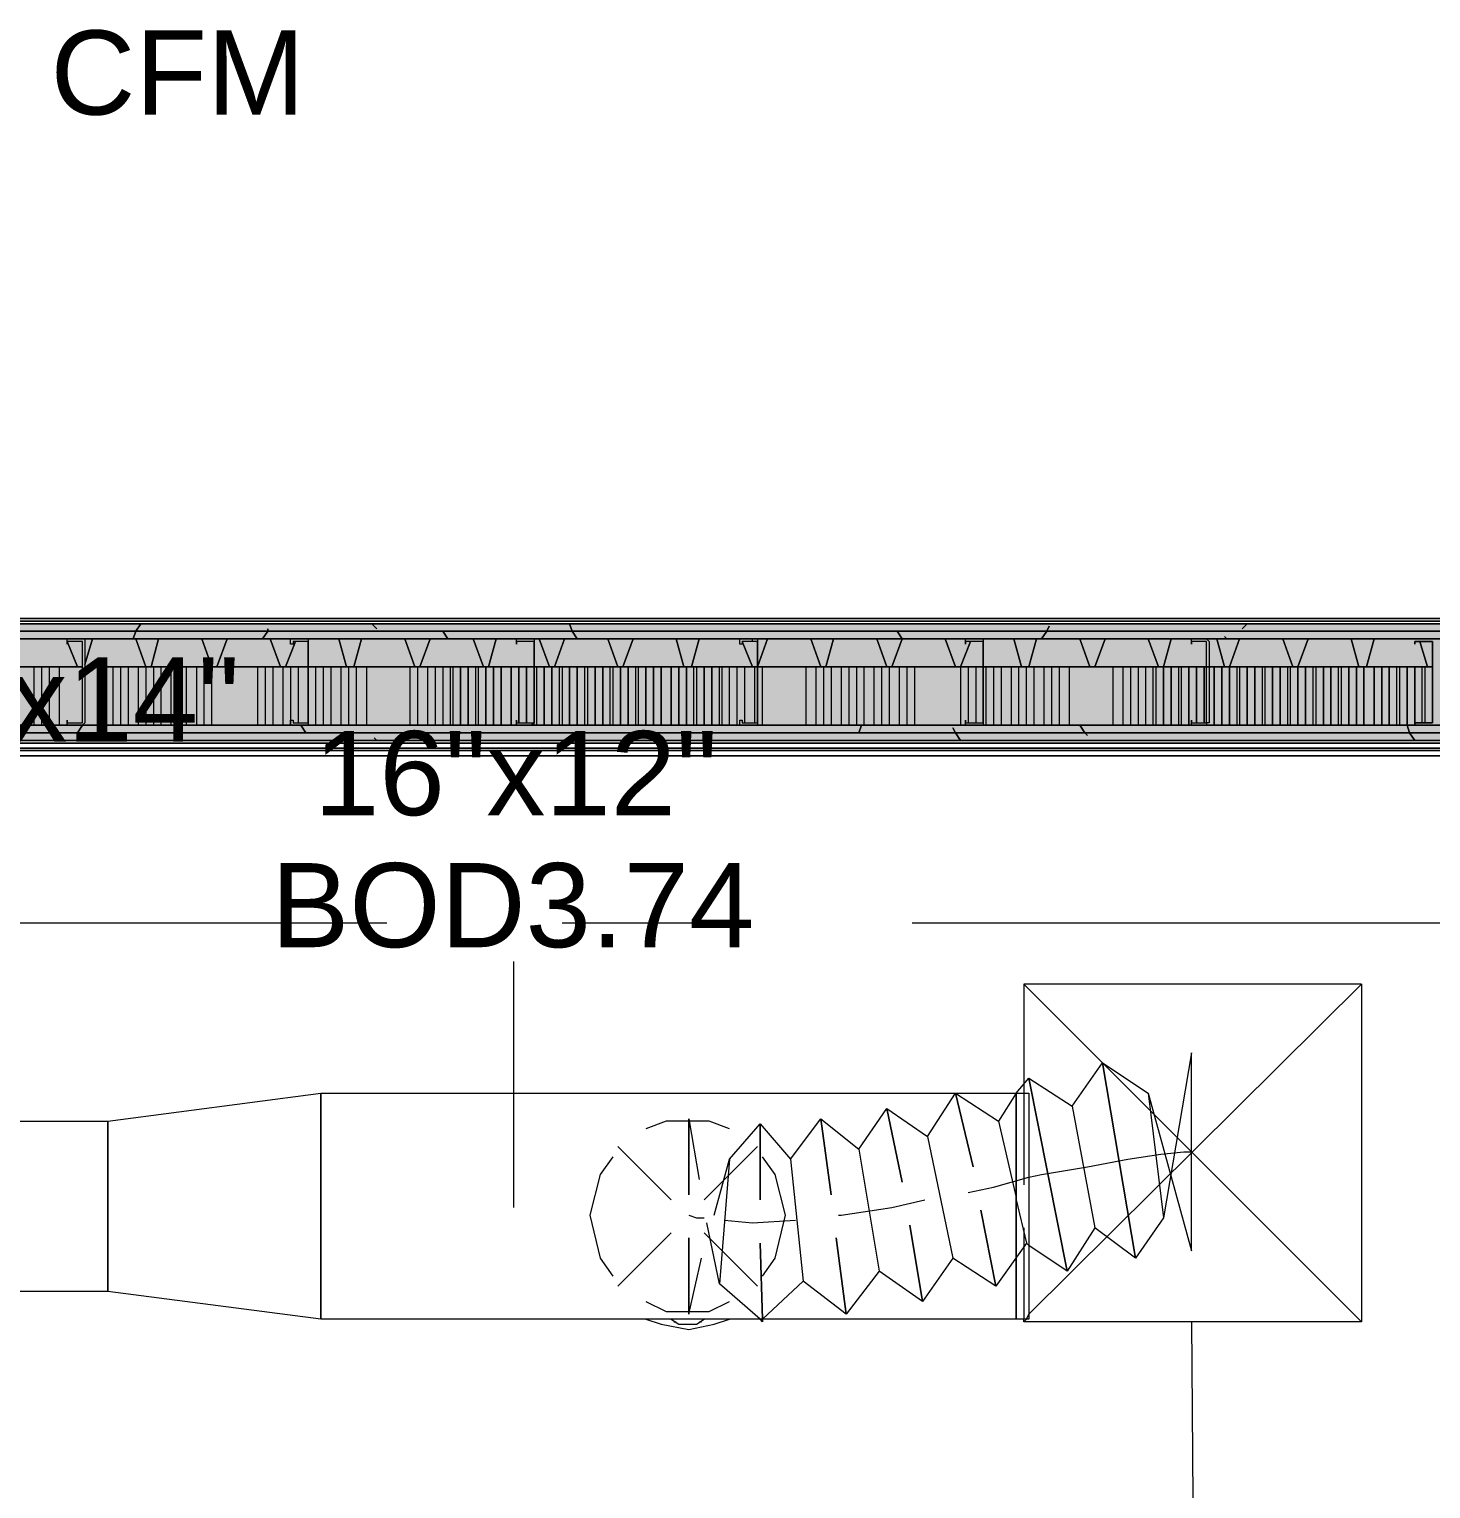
# Model space of a CAD drawing. Header units: metres. Extents: x -2 to 237, y -8 to 52.
# Drawn here: x 33.491 to 36.022, y 31.172 to 33.807 of the extents above; entities that cross this region are included whole.
import ezdxf

# ---------------------------------------------------------------- set-up
doc = ezdxf.new("R2010")
doc.units = ezdxf.units.M
doc.layers.add('HVAC - Ductos', color=5, linetype='Continuous', lineweight=0)
doc.layers.add('PDF_Text', color=7, linetype='Continuous', lineweight=0)
doc.layers.add('PDF_Geometry', color=7, linetype='Continuous', lineweight=0, true_color=0xaaaaaa)
doc.layers.add('PDF_Solid Fills', color=7, linetype='Continuous', lineweight=0, true_color=0xffffff)
doc.styles.add('PDF Helvetica', font='')
doc.styles.get('PDF Helvetica').set_extended_font_data('Helvetica')

msp = doc.modelspace()

# ---------------------------------------------------------------- hatches: boundary and pattern name
at = {"layer": 'PDF_Solid Fills', "lineweight": 0, "transparency": 33554559}
h = msp.add_hatch(color=256, dxfattribs=at)
h.paths.add_polyline_path([(31.3194, 32.7197), (31.3194, 32.7334), (31.159, 32.7334), (31.159, 32.7197)])
h.paths.add_polyline_path([(39.5022, 32.7197), (40.3131, 32.7197), (40.3131, 32.7334), (39.5022, 32.7334)])
h.paths.add_polyline_path([(38.7828, 32.7197), (38.7828, 32.7334), (31.8142, 32.7334), (31.8142, 32.7197)])
h = msp.add_hatch(color=256, dxfattribs=at)
h.paths.add_polyline_path([(31.3194, 32.7197), (31.3194, 32.7334), (31.159, 32.7334), (31.159, 32.7197)])
h.paths.add_polyline_path([(39.5022, 32.7197), (40.3131, 32.7197), (40.3131, 32.7334), (39.5022, 32.7334)])
h.paths.add_polyline_path([(38.7828, 32.7197), (38.7828, 32.7334), (31.8142, 32.7334), (31.8142, 32.7197)])
h = msp.add_hatch(color=256, dxfattribs=at)
h.paths.add_polyline_path([(31.3194, 32.7059), (31.3194, 32.7197), (31.159, 32.7197), (31.159, 32.7059)])
h.paths.add_polyline_path([(39.5022, 32.7197), (39.5022, 32.7059), (40.3314, 32.7059), (40.3314, 32.7197)])
h.paths.add_polyline_path([(31.8142, 32.7197), (31.8142, 32.7059), (38.7828, 32.7059), (38.7828, 32.7197)])
h = msp.add_hatch(color=256, dxfattribs=at)
h.paths.add_polyline_path([(31.3194, 32.7059), (31.3194, 32.7197), (31.159, 32.7197), (31.159, 32.7059)])
h.paths.add_polyline_path([(39.5022, 32.7197), (39.5022, 32.7059), (40.3131, 32.7059), (40.3131, 32.7197)])
h.paths.add_polyline_path([(31.8142, 32.7197), (31.8142, 32.7059), (38.7828, 32.7059), (38.7828, 32.7197)])
h = msp.add_hatch(color=256, dxfattribs=at)
h.paths.add_polyline_path([(31.3194, 32.6555), (31.3194, 32.7059), (31.159, 32.7059), (31.159, 32.6555)])
h.paths.add_polyline_path([(39.5022, 32.7059), (39.5022, 32.6555), (40.3451, 32.6555), (40.3451, 32.7059)])
h.paths.add_polyline_path([(31.8142, 32.7059), (31.8142, 32.6555), (38.7828, 32.6555), (38.7828, 32.7059)])
h = msp.add_hatch(color=256, dxfattribs=at)
h.paths.add_polyline_path([(31.3194, 32.6555), (31.3194, 32.7059), (31.159, 32.7059), (31.159, 32.6555)])
h.paths.add_polyline_path([(39.5022, 32.7059), (39.5022, 32.6555), (40.3131, 32.6555), (40.3131, 32.7059)])
h.paths.add_polyline_path([(31.8142, 32.7059), (31.8142, 32.6555), (38.7828, 32.6555), (38.7828, 32.7059)])
h = msp.add_hatch(color=256, dxfattribs=at)
h.paths.add_polyline_path([(33.5872, 32.7013), (33.5872, 32.7059), (33.5598, 32.7059)])
h.paths.add_polyline_path([(33.5872, 32.5502), (33.5872, 32.5547), (33.5598, 32.5547)])
h = msp.add_hatch(color=256, dxfattribs=at)
h.paths.add_polyline_path([(33.995, 32.7013), (33.995, 32.7059), (33.9675, 32.7059)])
h.paths.add_polyline_path([(33.995, 32.5502), (33.995, 32.5547), (33.963, 32.5547)])
h = msp.add_hatch(color=256, dxfattribs=at)
h.paths.add_polyline_path([(34.3982, 32.7013), (34.3982, 32.7059), (34.3707, 32.7059)])
h.paths.add_polyline_path([(34.3982, 32.5502), (34.3982, 32.5547), (34.3707, 32.5547)])
h = msp.add_hatch(color=256, dxfattribs=at)
h.paths.add_polyline_path([(34.806, 32.7013), (34.806, 32.7059), (34.7785, 32.7059)])
h.paths.add_polyline_path([(34.806, 32.5502), (34.806, 32.5547), (34.7739, 32.5547)])
h = msp.add_hatch(color=256, dxfattribs=at)
h.paths.add_polyline_path([(35.2138, 32.7013), (35.2138, 32.7059), (35.1817, 32.7059)])
h.paths.add_polyline_path([(35.2138, 32.5502), (35.2138, 32.5547), (35.1817, 32.5547)])
h = msp.add_hatch(color=256, dxfattribs=at)
h.paths.add_polyline_path([(35.6169, 32.7013), (35.6169, 32.7059), (35.5894, 32.7059)])
h.paths.add_polyline_path([(35.6169, 32.5502), (35.6169, 32.5547), (35.5894, 32.5547)])
h = msp.add_hatch(color=256, dxfattribs=at)
h.paths.add_polyline_path([(31.3194, 32.5502), (31.3194, 32.6555), (31.159, 32.6555), (31.159, 32.5502)])
h.paths.add_polyline_path([(40.3451, 32.5502), (40.3451, 32.6555), (39.5022, 32.6555), (39.5022, 32.5547), (40.3131, 32.5547)])
h.paths.add_polyline_path([(38.7828, 32.5547), (38.7828, 32.6555), (31.8142, 32.6555), (31.8142, 32.5502), (38.2239, 32.5547)])
h = msp.add_hatch(color=256, dxfattribs=at)
h.paths.add_polyline_path([(31.3194, 32.5502), (31.3194, 32.6555), (31.159, 32.6555), (31.159, 32.5502)])
h.paths.add_polyline_path([(39.5022, 32.5547), (40.3131, 32.5547), (40.3131, 32.6555), (39.5022, 32.6555)])
h.paths.add_polyline_path([(38.7828, 32.5502), (38.7828, 32.6555), (31.8142, 32.6555), (31.8142, 32.5502)])
h = msp.add_hatch(color=256, dxfattribs=at)
h.paths.add_polyline_path([(31.3194, 32.5364), (31.3194, 32.5502), (31.159, 32.5502), (31.159, 32.5364)])
h.paths.add_polyline_path([(39.5022, 32.5502), (39.5022, 32.5364), (40.3314, 32.5364), (40.3314, 32.5502)])
h.paths.add_polyline_path([(31.8142, 32.5502), (31.8142, 32.5364), (38.7828, 32.5364), (38.7828, 32.5502)])
h = msp.add_hatch(color=256, dxfattribs=at)
h.paths.add_polyline_path([(31.3194, 32.5364), (31.3194, 32.5502), (31.159, 32.5502), (31.159, 32.5364)])
h.paths.add_polyline_path([(39.5022, 32.5502), (39.5022, 32.5364), (40.3131, 32.5364), (40.3131, 32.5502)])
h.paths.add_polyline_path([(31.8142, 32.5502), (31.8142, 32.5364), (38.7828, 32.5364), (38.7828, 32.5502)])
h = msp.add_hatch(color=256, dxfattribs=at)
h.paths.add_polyline_path([(31.3194, 32.5227), (31.3194, 32.5364), (31.159, 32.5364), (31.159, 32.5227)])
h.paths.add_polyline_path([(39.5022, 32.5364), (39.5022, 32.5227), (40.3131, 32.5227), (40.3131, 32.5364)])
h.paths.add_polyline_path([(31.8142, 32.5364), (31.8142, 32.5227), (38.7828, 32.5227), (38.7828, 32.5364)])
h = msp.add_hatch(color=256, dxfattribs=at)
h.paths.add_polyline_path([(31.3194, 32.5227), (31.3194, 32.5364), (31.159, 32.5364), (31.159, 32.5227)])
h.paths.add_polyline_path([(39.5022, 32.5364), (39.5022, 32.5227), (40.3131, 32.5227), (40.3131, 32.5364)])
h.paths.add_polyline_path([(31.8142, 32.5364), (31.8142, 32.5227), (38.7828, 32.5227), (38.7828, 32.5364)])

# ---------------------------------------------------------------- linework, layer by layer
at = {"layer": 'HVAC - Ductos', "lineweight": 0}
for points in [[(34.3661, 31.6797), (34.3661, 32.124)], [(35.2962, 31.4872), (35.8964, 32.0828), (35.8964, 31.4734), (35.2871, 31.4734), (35.2871, 31.478)], [(35.8964, 32.0828), (35.2871, 32.0828), (35.2871, 31.8858)], [(35.8964, 31.4734), (35.2871, 32.0828)], [(35.5115, 31.8858), (35.5894, 31.6017), (35.5894, 31.9591), (35.5391, 31.6613), (35.4887, 31.588), (35.4291, 31.9408), (35.5115, 31.8858), (35.5391, 31.6613)], [(35.3741, 31.8629), (35.4291, 31.9408), (35.4887, 31.588), (35.4153, 31.643), (35.3649, 31.565), (35.2962, 31.9133), (35.3741, 31.8629), (35.4153, 31.643)], [(35.2733, 31.8858), (35.2962, 31.9133), (35.3649, 31.565), (35.2962, 31.6109)], [(35.113, 31.8079), (35.1634, 31.8858), (35.1954, 31.7529), (35.1634, 31.8858), (35.2412, 31.8354), (35.2733, 31.6979)], [(35.2733, 31.8858), (35.2412, 31.8354)], [(35.2871, 31.8858), (35.2871, 31.7209)], [(34.9893, 31.785), (35.0396, 31.8583), (35.0671, 31.7255), (35.0396, 31.8583), (35.113, 31.8079), (35.1588, 31.588)], [(34.6822, 31.8399), (34.6822, 31.7025), (34.6822, 31.8399), (34.7006, 31.7301)], [(34.7556, 31.7667), (34.8106, 31.8308), (34.8106, 31.6934), (34.8106, 31.8308), (34.8655, 31.7667), (34.8885, 31.5468)], [(34.8655, 31.7667), (34.9205, 31.8399), (34.9389, 31.7025), (34.9205, 31.8399), (34.9893, 31.785), (35.0259, 31.565)], [(35.1862, 31.7071), (35.232, 31.7163), (35.2962, 31.7346), (35.3191, 31.7392), (35.4016, 31.7529), (35.4749, 31.7667), (35.5345, 31.7759), (35.5757, 31.7804), (35.5894, 31.7804)], [(34.7281, 31.6659), (34.7556, 31.7667), (34.7373, 31.5422)], [(35.2962, 31.6109), (35.2916, 31.6155), (35.2366, 31.5376), (35.2092, 31.6751), (35.2366, 31.5376), (35.1588, 31.588), (35.1038, 31.5101), (35.0809, 31.6476), (35.1038, 31.5101), (35.0259, 31.565), (34.9663, 31.4872), (34.948, 31.6247), (34.9663, 31.4872), (34.8885, 31.5468), (34.8151, 31.478), (34.8106, 31.6155), (34.8151, 31.478)], [(34.9526, 31.6659), (34.9571, 31.6659), (35.0488, 31.6797), (35.1084, 31.6934)], [(35.2733, 31.6934), (35.2916, 31.6155)], [(34.6822, 31.6659), (34.696, 31.6613), (34.7098, 31.6613)], [(34.8106, 31.478), (34.7373, 31.5422), (34.7144, 31.6521)], [(34.7464, 31.6567), (34.7968, 31.6521), (34.8747, 31.6567)], [(35.2871, 31.643), (35.2871, 31.478)], [(34.6822, 31.4872), (34.6822, 31.6247), (34.6822, 31.4872), (34.7052, 31.588)], [(35.2916, 31.478), (35.2962, 31.4872)], [(34.6044, 31.478), (34.6319, 31.4689), (34.6822, 31.4597), (34.7281, 31.4689), (34.7556, 31.478)], [(34.6502, 31.478), (34.664, 31.4689), (34.6822, 31.4689), (34.696, 31.4689), (34.7098, 31.478)], [(34.6548, 31.4734), (34.6594, 31.4734)], [(34.7006, 31.4734), (34.7052, 31.4734)], [(34.8151, 31.478), (34.8151, 31.4734), (34.8106, 31.478)], [(34.8151, 31.4734), (34.8151, 31.478), (34.8151, 31.4734)], [(35.2871, 31.4734), (35.2916, 31.478)], [(35.5894, 31.4734), (35.594, 30.9145)]]:
    msp.add_lwpolyline(points, dxfattribs=at)
for points in [[(33.6331, 31.5284), (33.6331, 31.8354), (33.6331, 31.5284), (32.7213, 31.5284), (32.7213, 31.8354), (33.6331, 31.8354), (34.0179, 31.8858), (34.0179, 31.478)], [(34.0179, 31.8858), (35.2733, 31.8858), (35.2733, 31.478), (34.0179, 31.478)], [(35.2733, 31.478), (35.2733, 31.8858), (35.2962, 31.8858), (35.2962, 31.478)]]:
    msp.add_lwpolyline(points, close=True, dxfattribs=at)
at = {"layer": 'PDF_Geometry', "lineweight": 0}
for points in [[(29.9907, 32.738), (29.9907, 32.8433), (29.2897, 32.8433), (29.9907, 32.8433), (29.2897, 32.8433), (29.9907, 32.8433), (29.9907, 32.8479), (29.2851, 32.8479), (29.2897, 32.8433), (29.2851, 32.8479), (29.2851, 32.8433), (29.2851, 32.8479), (29.9907, 32.8479), (29.9907, 32.8433), (29.9907, 32.8251), (29.4271, 32.8251), (29.9907, 32.8251), (29.9907, 32.738), (31.159, 32.738), (40.3131, 32.738)], [(40.3131, 32.7197), (39.5022, 32.7197), (39.5022, 32.7334), (38.7828, 32.7334), (31.8142, 32.7334), (31.8142, 32.7197), (31.3194, 32.7197), (31.159, 32.7197), (29.4134, 32.7197), (29.4134, 32.7059), (29.4134, 32.518), (29.4134, 31.9133), (29.4134, 25.554), (29.4134, 22.5485)], [(52.427, 32.738), (43.9601, 32.738), (44.629, 32.738), (44.629, 32.7426), (43.9601, 32.7426), (40.3131, 32.7426), (31.159, 32.7426), (29.9907, 32.7426)], [(40.3451, 32.7059), (40.3314, 32.7059), (40.3314, 32.7197), (40.8445, 32.7197), (40.8445, 32.7059), (40.5834, 32.7059), (40.8445, 32.7059), (41.3257, 32.7059), (41.3257, 32.7197), (40.8445, 32.7197), (40.8445, 32.7334), (40.3451, 32.7334), (40.3314, 32.7334), (40.3131, 32.7334), (39.5022, 32.7334), (38.7828, 32.7334), (38.7828, 32.7197), (39.5022, 32.7197), (39.5022, 32.7059), (38.7828, 32.7059), (31.8142, 32.7059), (31.3194, 32.7059)], [(39.5022, 32.7197), (38.7828, 32.7197), (31.8142, 32.7197)], [(38.7828, 32.7059), (31.8142, 32.7059), (31.8142, 32.6555), (31.9654, 32.6555), (32.3731, 32.6555), (32.7763, 32.6555), (33.1841, 32.6555), (33.5872, 32.6555), (33.1841, 32.6555), (32.7763, 32.6555), (32.3731, 32.6555), (31.9654, 32.6555), (31.8142, 32.6555)], [(33.5598, 32.6967), (33.5598, 32.6967)], [(33.5872, 32.7013), (33.5872, 32.7013)], [(33.995, 32.7013), (33.995, 32.7013)], [(34.3707, 32.6967), (34.3707, 32.6967)], [(34.806, 32.7013), (34.806, 32.7013)], [(35.1817, 32.6967), (35.1817, 32.6967)], [(35.2138, 32.7013), (35.2138, 32.7013)], [(35.5894, 32.6967), (35.5894, 32.6967)], [(35.6169, 32.7013), (35.6169, 32.7013)], [(35.9927, 32.6967), (35.9927, 32.6967)], [(33.5872, 32.6555), (33.1841, 32.6555), (32.7763, 32.6555), (32.3731, 32.6555), (31.9654, 32.6555), (31.8142, 32.6555), (31.8142, 32.5502), (38.7828, 32.5502), (39.5022, 32.5502)], [(33.5002, 32.5502), (33.5002, 32.6555)], [(33.514, 32.5502), (33.514, 32.6555)], [(33.5277, 32.5502), (33.5277, 32.6555)], [(33.546, 32.5502), (33.546, 32.6555)], [(33.5918, 32.6555), (33.995, 32.6555), (34.4028, 32.6555), (34.806, 32.6555), (35.2138, 32.6555), (35.6169, 32.6555), (36.0247, 32.6555)], [(36.0247, 32.6555), (35.6169, 32.6555), (35.2138, 32.6555), (34.806, 32.6555), (34.4028, 32.6555), (33.995, 32.6555), (33.5918, 32.6555), (33.995, 32.6555), (34.4028, 32.6555), (34.806, 32.6555), (35.2138, 32.6555), (35.6169, 32.6555), (36.0247, 32.6555)], [(33.6239, 32.6555), (33.6239, 32.5502)], [(33.6422, 32.6555), (33.6422, 32.5502)], [(33.656, 32.6555), (33.656, 32.5502)], [(33.6697, 32.6555), (33.6697, 32.5502)], [(33.6881, 32.6555), (33.6881, 32.5502)], [(33.7018, 32.6555), (33.7018, 32.5502)], [(33.7156, 32.6555), (33.7156, 32.5502)], [(33.7293, 32.5502), (33.7293, 32.6555)], [(33.7476, 32.5502), (33.7476, 32.6555)], [(33.7614, 32.5502), (33.7614, 32.6555)], [(33.7751, 32.5502), (33.7751, 32.6555)], [(33.7935, 32.5502), (33.7935, 32.6555)], [(33.8072, 32.5502), (33.8072, 32.6555)], [(33.8209, 32.5502), (33.8209, 32.6555)], [(33.9034, 32.6555), (33.9034, 32.5502)], [(33.9171, 32.6555), (33.9171, 32.5502)], [(33.9309, 32.6555), (33.9309, 32.5502)], [(33.9492, 32.6555), (33.9492, 32.5502)], [(33.963, 32.6555), (33.963, 32.5502)], [(33.9767, 32.6555), (33.9767, 32.5547)], [(33.995, 32.6555), (33.995, 32.5547)], [(34.0088, 32.5502), (34.0088, 32.6555)], [(34.0225, 32.5502), (34.0225, 32.6555)], [(34.0363, 32.5502), (34.0363, 32.6555)], [(34.0546, 32.5502), (34.0546, 32.6555)], [(34.0684, 32.5502), (34.0684, 32.6555)], [(34.0821, 32.5502), (34.0821, 32.6555)], [(34.1004, 32.5502), (34.1004, 32.6555)], [(34.1783, 32.6555), (34.1783, 32.5502)], [(34.192, 32.6555), (34.192, 32.5502)], [(34.2104, 32.6555), (34.2104, 32.5502)], [(34.2241, 32.6555), (34.2241, 32.5502)], [(34.2379, 32.6555), (34.2379, 32.5502)], [(34.2516, 32.5502), (34.2516, 32.6555)], [(34.2562, 32.6555), (34.2562, 32.5502)], [(34.2974, 32.5502), (34.2974, 32.6555)], [(34.302, 32.6555), (34.302, 32.5502)], [(34.4028, 32.5502), (34.4028, 32.6555)], [(34.4073, 32.6555), (34.4073, 32.5502)], [(34.4486, 32.5502), (34.4486, 32.6555)], [(34.4532, 32.6555), (34.4532, 32.5502)], [(34.4669, 32.5502), (34.4669, 32.6555)], [(34.4944, 32.5502), (34.4944, 32.6555)], [(34.499, 32.6555), (34.499, 32.5502)], [(34.5265, 32.5502), (34.5265, 32.6555)], [(34.5402, 32.5502), (34.5402, 32.6555)], [(34.5448, 32.6555), (34.5448, 32.5502)], [(34.5861, 32.5502), (34.5861, 32.6555)], [(34.5906, 32.6555), (34.5906, 32.5502)], [(34.6914, 32.5502), (34.6914, 32.6555)], [(34.696, 32.6555), (34.696, 32.5502)], [(34.7373, 32.5502), (34.7373, 32.6555)], [(34.7418, 32.6555), (34.7418, 32.5502)], [(34.7556, 32.5502), (34.7556, 32.6555)], [(34.7693, 32.5502), (34.7693, 32.6555)], [(34.7831, 32.5547), (34.7831, 32.6555)], [(34.8014, 32.5547), (34.8014, 32.6555)], [(34.8151, 32.5502), (34.8151, 32.6555)], [(34.8931, 32.6555), (34.8931, 32.5502)], [(34.9113, 32.6555), (34.9113, 32.5502)], [(34.9251, 32.6555), (34.9251, 32.5502)], [(34.9389, 32.6555), (34.9389, 32.5502)], [(34.9571, 32.6555), (34.9571, 32.5502)], [(34.9709, 32.6555), (34.9709, 32.5502)], [(34.9847, 32.6555), (34.9847, 32.5502)], [(34.9984, 32.5502), (34.9984, 32.6555)], [(35.0167, 32.5502), (35.0167, 32.6555)], [(35.0305, 32.5502), (35.0305, 32.6555)], [(35.0442, 32.5502), (35.0442, 32.6555)], [(35.0626, 32.5502), (35.0626, 32.6555)], [(35.0763, 32.5502), (35.0763, 32.6555)], [(35.09, 32.5502), (35.09, 32.6555)], [(35.1725, 32.6555), (35.1725, 32.5502)], [(35.1862, 32.6555), (35.1862, 32.5547)], [(35.2, 32.6555), (35.2, 32.5547)], [(35.2184, 32.6555), (35.2184, 32.5502)], [(35.232, 32.6555), (35.232, 32.5502)], [(35.2458, 32.6555), (35.2458, 32.5502)], [(35.2642, 32.6555), (35.2642, 32.5502)], [(35.2779, 32.5502), (35.2779, 32.6555)], [(35.2916, 32.5502), (35.2916, 32.6555)], [(35.3054, 32.5502), (35.3054, 32.6555)], [(35.3237, 32.5502), (35.3237, 32.6555)], [(35.3375, 32.5502), (35.3375, 32.6555)], [(35.3512, 32.5502), (35.3512, 32.6555)], [(35.3695, 32.5502), (35.3695, 32.6555)], [(35.4474, 32.6555), (35.4474, 32.5502)], [(35.4657, 32.6555), (35.4657, 32.5502)], [(35.4795, 32.6555), (35.4795, 32.5502)], [(35.4932, 32.6555), (35.4932, 32.5502)], [(35.5069, 32.6555), (35.5069, 32.5502)], [(35.5207, 32.5502), (35.5207, 32.6555)], [(35.5253, 32.6555), (35.5253, 32.5502)], [(35.5665, 32.5502), (35.5665, 32.6555)], [(35.5711, 32.6555), (35.5711, 32.5502)], [(35.6719, 32.5502), (35.6719, 32.6555)], [(35.6765, 32.6555), (35.6765, 32.5502)], [(35.7178, 32.5502), (35.7178, 32.6555)], [(35.7223, 32.6555), (35.7223, 32.5502)], [(35.736, 32.5502), (35.736, 32.6555)], [(35.7636, 32.5502), (35.7636, 32.6555)], [(35.7681, 32.6555), (35.7681, 32.5502)], [(35.7956, 32.5502), (35.7956, 32.6555)], [(35.8094, 32.5502), (35.8094, 32.6555)], [(35.8139, 32.6555), (35.8139, 32.5502)], [(35.8552, 32.5502), (35.8552, 32.6555)], [(35.8598, 32.6555), (35.8598, 32.5502)], [(35.9605, 32.5502), (35.9605, 32.6555)], [(35.9651, 32.6555), (35.9651, 32.5502)], [(36.0064, 32.5547), (36.0064, 32.6555)], [(36.0109, 32.6555), (36.0109, 32.5547)], [(38.7828, 32.5502), (31.8142, 32.5502), (31.3194, 32.5502), (31.159, 32.5502), (29.5829, 32.5502), (29.5325, 32.5502), (29.5829, 32.5502), (29.5829, 32.5364), (29.5829, 32.518), (29.5829, 31.9133), (29.5829, 27.1026)], [(33.5598, 32.5593), (33.5598, 32.5593)], [(33.5872, 32.5547), (33.5872, 32.5547)], [(33.995, 32.5547), (33.995, 32.5547)], [(34.3707, 32.5593), (34.3707, 32.5593)], [(34.806, 32.5547), (34.806, 32.5547)], [(35.1817, 32.5593), (35.1817, 32.5593)], [(35.2138, 32.5547), (35.2138, 32.5547)], [(35.5894, 32.5593), (35.5894, 32.5593)], [(35.6169, 32.5547), (35.6169, 32.5547)], [(35.9927, 32.5593), (35.9927, 32.5593)], [(40.3406, 31.0886), (40.3451, 31.0886), (40.3314, 31.0886), (40.3314, 32.5364), (40.3131, 32.5364), (39.5022, 32.5364), (38.7828, 32.5364), (38.7828, 32.5226), (39.5022, 32.5226), (38.7828, 32.5226), (31.8142, 32.5226), (31.3194, 32.5226), (31.3194, 32.5364), (31.159, 32.5364), (29.5967, 32.5364), (29.5967, 32.5226), (29.5967, 32.518), (29.5967, 31.9133), (29.6104, 31.9133)], [(38.7828, 32.5364), (31.8142, 32.5364), (31.3194, 32.5364)], [(37.9123, 32.4585), (37.9078, 32.4585), (37.9078, 32.518), (37.9123, 32.518), (31.7455, 32.518), (37.9123, 32.518)], [(38.7828, 32.518), (38.7828, 32.5226), (31.8142, 32.5226), (31.8142, 32.518), (38.7828, 32.518), (39.5022, 32.518)], [(37.9078, 32.5089), (31.75, 32.5089)], [(37.9078, 32.5089), (31.75, 32.5089)], [(31.75, 32.5089), (37.9078, 32.5089)], [(31.75, 32.5089), (37.9078, 32.5089)], [(37.9078, 32.5044), (31.75, 32.5044)], [(37.9078, 32.5044), (31.75, 32.5044)], [(34.137, 32.1928), (32.8679, 32.1928)], [(34.7693, 32.1928), (34.4532, 32.1928)], [(36.3592, 32.1928), (35.0855, 32.1928)]]:
    msp.add_lwpolyline(points, dxfattribs=at)
for points in [[(31.159, 32.738), (31.159, 32.7426), (40.3131, 32.7426), (40.3131, 32.738)], [(31.8142, 32.518), (38.7828, 32.518), (38.7828, 32.738), (31.8142, 32.738)], [(38.7828, 32.738), (31.8142, 32.738), (31.8142, 32.7334), (38.7828, 32.7334)], [(38.7828, 32.7197), (38.7828, 32.7334), (31.8142, 32.7334), (31.8142, 32.7197)], [(38.7828, 32.7059), (38.7828, 32.7197), (31.8142, 32.7197), (31.8142, 32.7059)], [(33.5872, 32.7059), (33.5918, 32.7059), (33.5918, 32.7013), (33.5918, 32.5547), (33.5872, 32.5502), (33.5598, 32.5502), (33.5598, 32.5593), (33.5598, 32.5547), (33.5872, 32.5547), (33.5872, 32.7013), (33.5598, 32.7013), (33.5598, 32.6967), (33.5598, 32.7059)], [(33.995, 32.7059), (33.995, 32.7013), (33.995, 32.5547), (33.995, 32.5502), (33.963, 32.5502), (33.963, 32.5593), (33.9675, 32.5593), (33.9675, 32.5547), (33.995, 32.5547), (33.995, 32.7013), (33.9675, 32.7013), (33.9675, 32.6967), (33.963, 32.6967), (33.963, 32.7059)], [(34.3982, 32.7059), (34.4028, 32.7059), (34.4028, 32.7013), (34.4028, 32.5547), (34.3982, 32.5502), (34.3707, 32.5502), (34.3707, 32.5593), (34.3707, 32.5547), (34.3982, 32.5547), (34.4028, 32.5547), (34.4028, 32.7013), (34.3982, 32.7013), (34.3707, 32.7013), (34.3707, 32.6967), (34.3707, 32.7059)], [(34.806, 32.7059), (34.806, 32.7013), (34.806, 32.5547), (34.806, 32.5502), (34.7739, 32.5502), (34.7739, 32.5593), (34.7785, 32.5593), (34.7785, 32.5547), (34.806, 32.5547), (34.806, 32.7013), (34.7785, 32.7013), (34.7785, 32.6967), (34.7739, 32.6967), (34.7739, 32.7059)], [(35.2138, 32.7059), (35.2138, 32.7013), (35.2138, 32.5547), (35.2138, 32.5502), (35.1817, 32.5502), (35.1817, 32.5593), (35.1817, 32.5547), (35.2138, 32.5547), (35.2138, 32.7013), (35.1817, 32.7013), (35.1817, 32.6967), (35.1817, 32.7059)], [(35.6169, 32.7059), (35.6215, 32.7013), (35.6215, 32.5547), (35.6169, 32.5547), (35.6169, 32.5502), (35.5894, 32.5502), (35.5894, 32.5593), (35.5894, 32.5547), (35.6169, 32.5547), (35.6169, 32.7013), (35.5894, 32.7013), (35.5894, 32.6967), (35.5894, 32.7059)], [(35.9927, 32.6967), (35.9927, 32.7013)], [(36.0247, 32.7013), (36.0247, 32.5547), (35.9927, 32.5547), (35.9927, 32.5593), (35.9927, 32.5547), (36.0247, 32.5547), (36.0247, 32.7013), (35.9927, 32.7013)], [(34.2699, 32.6555), (34.2699, 32.5502)], [(34.2837, 32.6555), (34.2837, 32.5502)], [(34.3157, 32.6555), (34.3157, 32.5502)], [(34.3295, 32.6555), (34.3295, 32.5502)], [(34.3433, 32.6555), (34.3433, 32.5502)], [(34.3615, 32.6555), (34.3615, 32.5502)], [(34.3753, 32.6555), (34.3753, 32.5547)], [(34.3891, 32.6555), (34.3891, 32.5547)], [(34.4211, 32.6555), (34.4211, 32.5502)], [(34.4349, 32.6555), (34.4349, 32.5502)], [(34.4669, 32.5502), (34.4669, 32.6555)], [(34.4807, 32.6555), (34.4807, 32.5502)], [(34.5128, 32.6555), (34.5128, 32.5502)], [(34.5265, 32.6555), (34.5265, 32.5502)], [(34.5586, 32.6555), (34.5586, 32.5502)], [(34.5723, 32.6555), (34.5723, 32.5502)], [(34.6044, 32.6555), (34.6044, 32.5502)], [(34.6182, 32.6555), (34.6182, 32.5502)], [(34.6319, 32.6555), (34.6319, 32.5502)], [(34.6502, 32.6555), (34.6502, 32.5502)], [(34.664, 32.6555), (34.664, 32.5502)], [(34.6777, 32.6555), (34.6777, 32.5502)], [(34.7098, 32.6555), (34.7098, 32.5502)], [(34.7235, 32.6555), (34.7235, 32.5502)], [(35.5391, 32.6555), (35.5391, 32.5502)], [(35.5528, 32.6555), (35.5528, 32.5502)], [(35.5849, 32.6555), (35.5849, 32.5502)], [(35.5986, 32.6555), (35.5986, 32.5547)], [(35.6124, 32.6555), (35.6124, 32.5547)], [(35.6307, 32.6555), (35.6307, 32.5502)], [(35.6444, 32.6555), (35.6444, 32.5502)], [(35.6582, 32.6555), (35.6582, 32.5502)], [(35.6902, 32.6555), (35.6902, 32.5502)], [(35.704, 32.6555), (35.704, 32.5502)], [(35.736, 32.5502), (35.736, 32.6555)], [(35.7498, 32.6555), (35.7498, 32.5502)], [(35.7818, 32.6555), (35.7818, 32.5502)], [(35.7956, 32.6555), (35.7956, 32.5502)], [(35.8277, 32.6555), (35.8277, 32.5502)], [(35.8414, 32.6555), (35.8414, 32.5502)], [(35.8735, 32.6555), (35.8735, 32.5502)], [(35.8873, 32.6555), (35.8873, 32.5502)], [(35.901, 32.6555), (35.901, 32.5502)], [(35.9193, 32.6555), (35.9193, 32.5502)], [(35.9331, 32.6555), (35.9331, 32.5502)], [(35.9468, 32.6555), (35.9468, 32.5502)], [(35.9789, 32.6555), (35.9789, 32.5502)], [(35.9927, 32.6555), (35.9927, 32.5502)], [(38.7828, 32.5364), (38.7828, 32.5502), (31.8142, 32.5502), (31.8142, 32.5364)], [(38.7828, 32.5226), (38.7828, 32.5364), (31.8142, 32.5364), (31.8142, 32.5226)], [(31.7455, 32.4952), (37.9078, 32.4952)], [(37.9078, 32.5089), (31.75, 32.5089)], [(31.75, 32.5089), (37.9078, 32.5089)], [(31.75, 32.5044), (37.9078, 32.5044)], [(31.75, 32.5044), (37.9078, 32.5044)]]:
    msp.add_lwpolyline(points, close=True, dxfattribs=at)
at = {"layer": 'PDF_Geometry', "color": 254, "lineweight": 0, "true_color": 0xeaeaea}
for points in [[(33.6789, 32.7059), (33.6835, 32.7197), (33.6926, 32.7334), (33.6835, 32.7197)], [(33.9126, 32.7059), (33.9217, 32.7197), (33.9217, 32.7243), (33.9217, 32.7197)], [(34.1096, 32.7334), (34.1188, 32.7243)], [(34.4715, 32.7197), (34.4807, 32.7059), (34.4715, 32.7197), (34.4669, 32.7334)], [(35.3191, 32.7059), (35.3283, 32.7197), (35.3329, 32.7289), (35.3283, 32.7197)], [(35.6811, 32.7243), (35.6902, 32.7334)], [(34.2379, 32.7197), (34.247, 32.7059)], [(35.058, 32.7197), (35.0671, 32.7059)], [(35.649, 32.7105), (35.6536, 32.7059)], [(33.5781, 32.5364), (33.5872, 32.5502), (33.5781, 32.5364), (33.5781, 32.5318)], [(33.9813, 32.5502), (33.9905, 32.5364)], [(34.9893, 32.5364), (34.9938, 32.5502)], [(35.1588, 32.5456), (35.1634, 32.5364), (35.1725, 32.5226), (35.1634, 32.5364)], [(35.3879, 32.5502), (35.397, 32.5364), (35.4016, 32.5318), (35.397, 32.5364)], [(35.9789, 32.5502), (35.9835, 32.5364), (35.9927, 32.5226), (35.9835, 32.5364)], [(34.1142, 32.5272), (34.1188, 32.5226)]]:
    msp.add_lwpolyline(points, close=True, dxfattribs=at)
at = {"layer": 'PDF_Geometry', "color": 254, "lineweight": 0, "true_color": 0xdddddd}
for points in [[(33.5598, 32.7013), (33.5781, 32.6555)], [(33.6056, 32.7059), (33.5918, 32.6601)], [(33.6835, 32.7059), (33.7018, 32.6555)], [(33.7247, 32.7059), (33.711, 32.6555)], [(33.8026, 32.7059), (33.8209, 32.6555)], [(33.8484, 32.7059), (33.8301, 32.6555)], [(33.9263, 32.7059), (33.9446, 32.6555)], [(33.9721, 32.7013), (33.9538, 32.6555)], [(34.05, 32.7059), (34.0638, 32.6555)], [(34.0912, 32.7059), (34.0775, 32.6555)], [(34.1691, 32.7059), (34.1875, 32.6555)], [(34.215, 32.7059), (34.1966, 32.6555)], [(34.2928, 32.7059), (34.3112, 32.6555)], [(34.3341, 32.7059), (34.3203, 32.6555)], [(34.4119, 32.7059), (34.4303, 32.6555)], [(34.4578, 32.7059), (34.4395, 32.6555)], [(34.5357, 32.7059), (34.554, 32.6555)], [(34.5815, 32.7059), (34.5632, 32.6555)], [(34.6594, 32.7059), (34.6731, 32.6555)], [(34.7006, 32.7059), (34.6868, 32.6555)], [(34.7785, 32.7013), (34.7968, 32.6555)], [(34.8243, 32.7059), (34.806, 32.6555)], [(34.9022, 32.7059), (34.9205, 32.6555)], [(34.9435, 32.7059), (34.9297, 32.6555)], [(35.0213, 32.7059), (35.0396, 32.6555)], [(35.0671, 32.7059), (35.0488, 32.6555)], [(35.145, 32.7059), (35.1634, 32.6555)], [(35.1908, 32.7013), (35.1725, 32.6555)], [(35.2687, 32.7059), (35.2825, 32.6555)], [(35.31, 32.7059), (35.2962, 32.6555)], [(35.3879, 32.7059), (35.4062, 32.6555)], [(35.4337, 32.7059), (35.4153, 32.6555)], [(35.5115, 32.7059), (35.5299, 32.6555)], [(35.5528, 32.7059), (35.5391, 32.6555)], [(35.6352, 32.7059), (35.649, 32.6555)], [(35.6765, 32.7059), (35.6582, 32.6555)], [(35.7544, 32.7059), (35.7727, 32.6555)], [(35.8002, 32.7059), (35.7818, 32.6555)], [(35.8781, 32.7059), (35.8918, 32.6555)], [(35.9193, 32.7059), (35.9056, 32.6555)], [(36.0018, 32.7013), (36.0155, 32.6555)]]:
    msp.add_lwpolyline(points, close=True, dxfattribs=at)
at = {"layer": 'PDF_Geometry', "color": 254, "lineweight": 0, "true_color": 0xd2d2d2}
for points in [[(34.7968, 32.7013), (34.7968, 32.7059)], [(34.4028, 32.6876), (34.4028, 32.6876)], [(34.806, 32.5914), (34.806, 32.5914)], [(35.2138, 32.6143), (35.2138, 32.6143)]]:
    msp.add_lwpolyline(points, dxfattribs=at)
at = {"layer": 'PDF_Geometry', "color": 254, "lineweight": 0, "true_color": 0xeaeaea}
for points in [[(35.058, 32.7197), (35.058, 32.7197)], [(35.058, 32.7197), (35.058, 32.7197)], [(34.7602, 32.5502), (34.7602, 32.5502)], [(34.7602, 32.5502), (34.7602, 32.5502)], [(35.5253, 32.5226), (35.5253, 32.5226)], [(35.5253, 32.5226), (35.5253, 32.5226)]]:
    msp.add_lwpolyline(points, dxfattribs=at)
at = {"layer": 'PDF_Geometry', "color": 254, "lineweight": 0, "true_color": 0xdddddd}
msp.add_lwpolyline([(33.5872, 32.6555), (33.5872, 32.6555)], dxfattribs=at)
msp.add_lwpolyline([(33.5872, 32.6555), (33.5872, 32.6555)], dxfattribs=at)
at = {"layer": 'PDF_Geometry', "color": 8, "lineweight": 0, "true_color": 0x808080}
for points in [[(34.7556, 31.8217), (34.7189, 31.8354), (34.641, 31.8354), (34.6044, 31.8217)], [(34.554, 31.7896), (34.6502, 31.6934)], [(34.806, 31.7896), (34.7098, 31.6934)], [(34.5448, 31.7713), (34.5219, 31.7392), (34.5036, 31.6659), (34.5219, 31.588), (34.5448, 31.5559)], [(34.8151, 31.5559), (34.8381, 31.588), (34.8564, 31.6659), (34.8381, 31.7392), (34.8151, 31.7713)], [(34.6502, 31.6338), (34.554, 31.5376)], [(34.7098, 31.6338), (34.806, 31.5376)], [(34.6044, 31.5101), (34.641, 31.4918), (34.7189, 31.4918), (34.7556, 31.5101)]]:
    msp.add_lwpolyline(points, dxfattribs=at)

# ---------------------------------------------------------------- texts
at = {"layer": 'PDF_Text', "lineweight": 0, "attachment_point": 4, "style": 'PDF Helvetica'}
for s, insert, char_height in [('500 CFM', (33.1166, 33.7272), 0.1519), ('FD-16"x14"-16"x14"', (31.9895, 32.5955), 0.151896), ('16"x12"', (34.0054, 32.4627), 0.1519), ('BOD3.74', (33.9275, 32.2244), 0.1519)]:
    msp.add_mtext(s, dxfattribs=dict(at, insert=insert, char_height=char_height))

doc.saveas('drawing.dxf')
